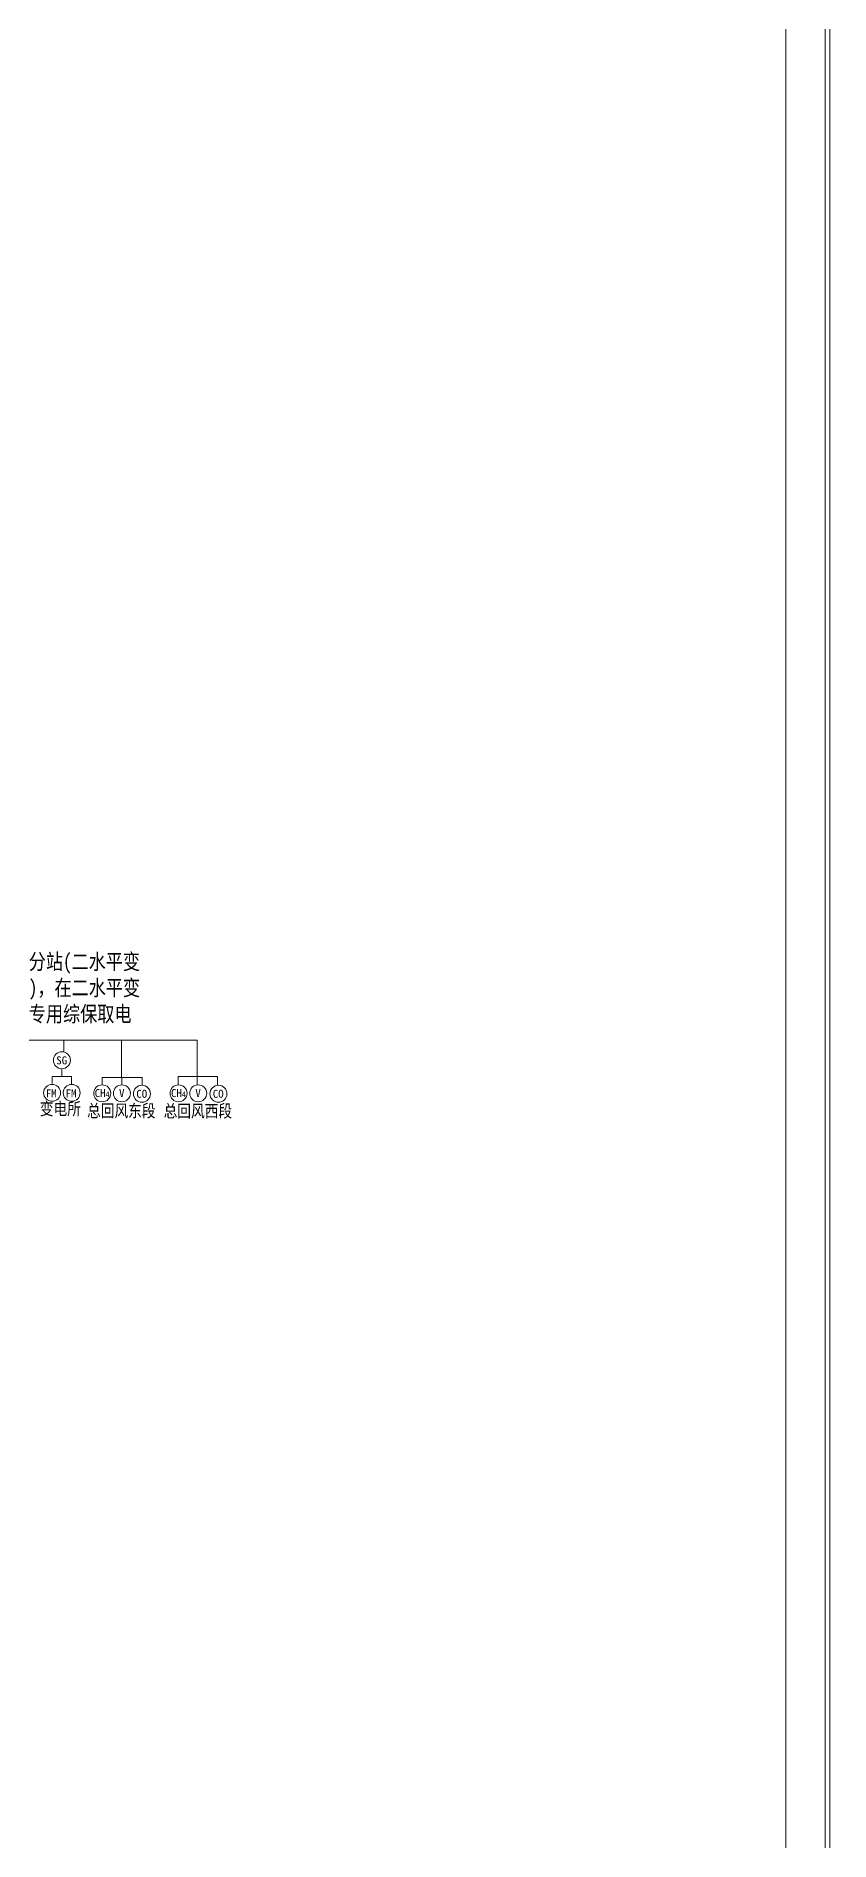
# Model space of a CAD drawing. Header units: millimetres. Extents: x 2501 to 6983, y 1724 to 12691.
# Drawn here: x 5936 to 6948, y 2886 to 5186 of the extents above; entities that cross this region are included whole.
import ezdxf

# ---------------------------------------------------------------- set-up
doc = ezdxf.new("R2010")
doc.units = ezdxf.units.MM
doc.layers.add('井下工业网光缆', color=5, linetype='Continuous', lineweight=30)
doc.styles.get("Standard").update_dxf_attribs({"font": 'arial.ttf'})
doc.styles.add('新宋体', font='', dxfattribs={"width": 0.8})
doc.styles.get('新宋体').set_extended_font_data('NSimSun')
doc.linetypes.add('442', pattern='A,5,[175,AAA.SHX,S=1,R=90,X=0,Y=0],5', length=10)

msp = doc.modelspace()

# ---------------------------------------------------------------- linework, layer by layer
at = {"color": 0, "linetype": 'ByBlock', "lineweight": 20}
msp.add_line((6891.7, 6930.7, -779), (6891.7, 1780.1, -779), dxfattribs=at)
at = {"linetype": '442', "lineweight": 20}
for p, q in [((5906.5, 3906.6, -3233.9), (5970.8, 3906.6, -3233.9)), ((5970.8, 3906.6, -3233.9), (5970.8, 3891.5, -3233.9)), ((5956.3, 3859.6, -3233.9), (5956.3, 3851.2, -3233.9)), ((5980.9, 3859.7, -3233.9), (5980.9, 3849.9, -3233.9))]:
    msp.add_line(p, q, dxfattribs=at)
at = {"lineweight": 20}
for p, q in [((5970.8, 3906.6, -3233.9), (6140.8, 3906.6, -3233.9)), ((6044.6, 3858.8, -3234.1), (6044.6, 3906.5, -3234.1)), ((6140.8, 3906.6, -3233.9), (6140.8, 3849.6, -3233.9)), ((6019.8, 3849.6, -3234.1), (6019.8, 3859, -3234.1)), ((6019.8, 3859, -3234.1), (6044.9, 3859, -3234.1)), ((6044.9, 3859, -3234.1), (6044.9, 3849.6, -3234.1)), ((6044.9, 3849.6, -3234.1), (6044.9, 3859, -3234.1)), ((6044.9, 3859, -3234.1), (6070.9, 3859, -3234.1)), ((6070.9, 3859, -3234.1), (6070.9, 3849.6, -3234.1)), ((6140.8, 3860.2, -3233.9), (6116.9, 3860.2, -3233.9)), ((6116.9, 3860.2, -3233.9), (6116.9, 3849.8, -3233.9)), ((6140.8, 3849.6, -3233.9), (6140.8, 3860.2, -3233.9)), ((6140.8, 3860.2, -3233.9), (6166.7, 3860.2, -3233.9)), ((6166.7, 3860.2, -3233.9), (6166.7, 3849.1, -3233.9))]:
    msp.add_line(p, q, dxfattribs=at)
at = {"color": 0, "lineweight": 20}
for p, q in [((5968.5, 3860.1, -3233.6), (5968.5, 3870.1, -3233.6)), ((5956, 3860.1, -3233.6), (5981, 3860.1, -3233.6))]:
    msp.add_line(p, q, dxfattribs=at)
at = {"color": 0, "linetype": 'ByBlock', "lineweight": 20, "elevation": -779}
for points in [[(2501, 6998.2), (6947.7, 6998.2), (6947.7, 1724.1), (2501, 1724.1)], [(2507, 6992.2), (6941.7, 6992.2), (6941.7, 1730.1), (2507, 1730.1)]]:
    msp.add_lwpolyline(points, close=True, dxfattribs=at)
at = {"color": 7, "lineweight": 20}
for centre in [(5968.5, 3880.9, -3233.6), (5956, 3839.4, -3233.6), (5981, 3839.4, -3233.6), (6020, 3838.8, -3234.1), (6045, 3838.8, -3234.1), (6070.6, 3838.3, -3234.1), (6117.3, 3838.8, -3234.1), (6142.3, 3838.8, -3234.1), (6168.1, 3838.3, -3234.1)]:
    msp.add_circle(centre, 10.8, dxfattribs=at)

# ---------------------------------------------------------------- texts
at = {"color": 3, "lineweight": 20, "char_height": 10.2, "width": 16.776, "attachment_point": 1}
for s, insert in [('{\\fSimSun|b0|i0|c134|p2;SG}', (5961.3, 3885.9, -3233)), ('{\\fSimSun|b0|i0|c134|p2;FM}', (5948, 3843.9, -3233)), ('{\\fSimSun|b0|i0|c134|p2;FM}', (5973.3, 3843.9, -3233)), ('{\\fSimSun|b0|i0|c134|p2;CH\\H0.7059x;4}', (6010.3, 3844.2, -3233.5)), ('{\\fSimSun|b0|i0|c134|p2;V}', (6041.4, 3844.2, -3233.5)), ('{\\fSimSun|b0|i0|c134|p2;CO}', (6063.4, 3843.3, -3233.5)), ('{\\fSimSun|b0|i0|c134|p2;CH\\H0.7059x;4}', (6107.6, 3844.2, -3233.5)), ('{\\fSimSun|b0|i0|c134|p2;V}', (6138.7, 3844.2, -3233.5)), ('{\\fSimSun|b0|i0|c134|p2;CO}', (6160.9, 3843.3, -3233.5))]:
    msp.add_mtext(s, dxfattribs=dict(at, insert=insert))
at = {"layer": '井下工业网光缆', "color": 6, "lineweight": 20, "attachment_point": 1, "style": '新宋体'}
for s, insert, char_height, width in [('{\\C1;14号分站(二水平变电所)，在二水平变电所专用综保取电 }', (5882.7, 4016.7, -3233.8), 20, 203.786), ('{\\C0;变电所}', (5940.4, 3827.1, -3233.8), 16, 280.677), ('{\\C0;总回风东段}', (6000.6, 3824.5, -2771), 16, 280.677), ('{\\C0;总回风西段}', (6098.2, 3824.3, -2771), 16, 280.677)]:
    msp.add_mtext(s, dxfattribs=dict(at, insert=insert, char_height=char_height, width=width))

doc.saveas('drawing.dxf')
